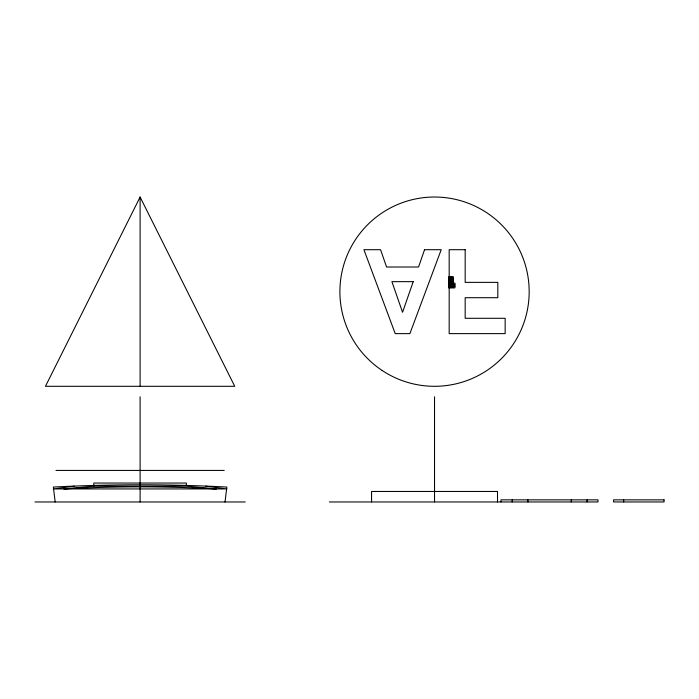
<?xml version="1.0" encoding="UTF-8"?>
<svg xmlns="http://www.w3.org/2000/svg" width="699" height="699" viewBox="0 0 699 699"><rect width="100%" height="100%" fill="white"/><g stroke="black" fill="none" stroke-linecap="round" stroke-linejoin="round"><path stroke-width="1.05" d="M225.026 501.969L226.852 487.063C169.079 484.031 111.132 484.031 53.351 487.063L55.186 501.969M140.106 197.031L45.461 386.302L234.742 386.302L140.106 197.031L140.106 386.302M74.382 486.198L53.351 488.933L226.852 488.933L205.821 486.198M448.636 278.359L453.363 278.359M448.636 279.932L453.363 279.932M448.636 281.514L453.363 281.514M448.636 283.086L454.944 283.086L454.944 287.822L448.636 287.822L448.636 276.778L453.363 276.778L453.363 287.822M448.636 284.668L454.944 284.668M448.636 286.241L454.944 286.241M55.981 470.427L224.23 470.427M34.95 501.969L245.253 501.969M329.378 501.969L597.986 501.952L597.986 499.846L500.982 499.846L500.982 501.952M623.657 499.846L623.657 501.952M587.116 499.846L587.116 501.952M571.284 499.846L571.284 501.952M527.894 499.846L527.894 501.952M512.21 499.846L512.21 501.952M497.505 501.969L497.505 491.458L371.562 491.458L371.562 501.969M451.79 276.778L451.79 287.822M450.208 276.778L450.208 287.822M434.533 396.822L434.533 501.969M186.371 485.15L186.371 483.044L93.832 483.044L93.832 485.15M140.106 396.822L140.106 501.969M413.223 281.645L402.563 312.304L391.903 281.645L413.223 281.645M424.546 249.7L418.552 267.009L386.573 267.009L380.571 249.7L363.917 249.7L395.232 333.633L409.894 333.633L441.209 249.7L424.546 249.7M93.832 486.198L63.871 488.933A1405.82 1405.82 0 0 1 216.34 488.933L186.371 486.198L93.832 486.198M465.176 249.7L449.177 249.7L449.177 333.624L505.15 333.624L505.15 318.29L465.176 318.29L465.176 297.704L497.819 297.704L497.819 282.37L465.176 282.37L465.176 249.7M664.05 499.846L613.6 499.846L613.6 501.952L664.05 501.952L664.05 499.846M382.161 370.487A94.636 94.636 0 0 0 528.986 297.608A94.636 94.636 0 0 0 392.454 206.895A94.636 94.636 0 0 0 382.161 370.487"/></g></svg>
